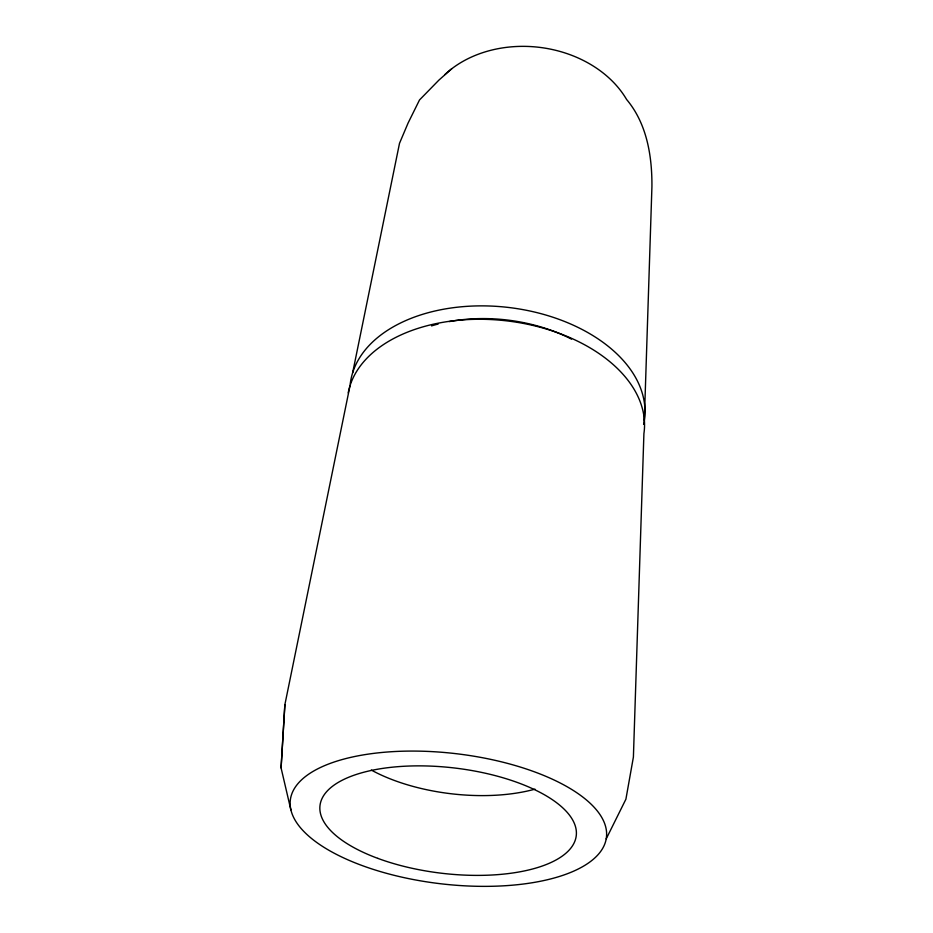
<?xml version="1.0" encoding="UTF-8"?>
<svg xmlns="http://www.w3.org/2000/svg" width="933" height="933" viewBox="0 0 933 933"><rect width="100%" height="100%" fill="white"/><g stroke="black" fill="none" stroke-linecap="round" stroke-linejoin="round"><path stroke-width="1.4" d="M644.341 420.316L651.922 186.787C652.167 156.114 646.919 123.646 626.603 99.481A108.251 84.938 6.7 0 0 444.866 74.582M290.863 809.832L281.078 767.906L284.868 704.707L350.003 385.761M284.868 704.707L281.078 767.906M352.662 372.71L399.511 143.309L408.071 123.086L419.512 99.959L438.907 80.11L451.689 68.797M606.205 838.884A159.158 65.497 6.7 0 0 379.428 752.721A159.158 65.497 6.7 0 0 359.462 864.553A159.158 65.497 6.7 0 0 606.205 838.884L625.903 799.208L633.402 757.071L643.91 433.588A149.303 94.14 6.7 0 0 511.529 321.477A149.303 94.14 6.7 0 0 348.207 392.875M534.959 789.155A124.019 56.551 6.7 0 1 371.299 770.063M350.213 384.198A148.184 94.478 6.7 0 1 512.823 308.007A148.184 94.478 6.7 0 1 643.607 424.352M431.547 325.897A131.052 83.503 6.7 0 1 438.172 324.031M449.286 321.593A131.052 83.503 6.7 0 1 571.532 339.146M377.83 858.372A128.987 53.006 6.7 0 0 576.197 836.12A128.987 53.006 6.7 0 0 390.402 767.393A128.987 53.006 6.7 0 0 377.83 858.372"/></g></svg>
